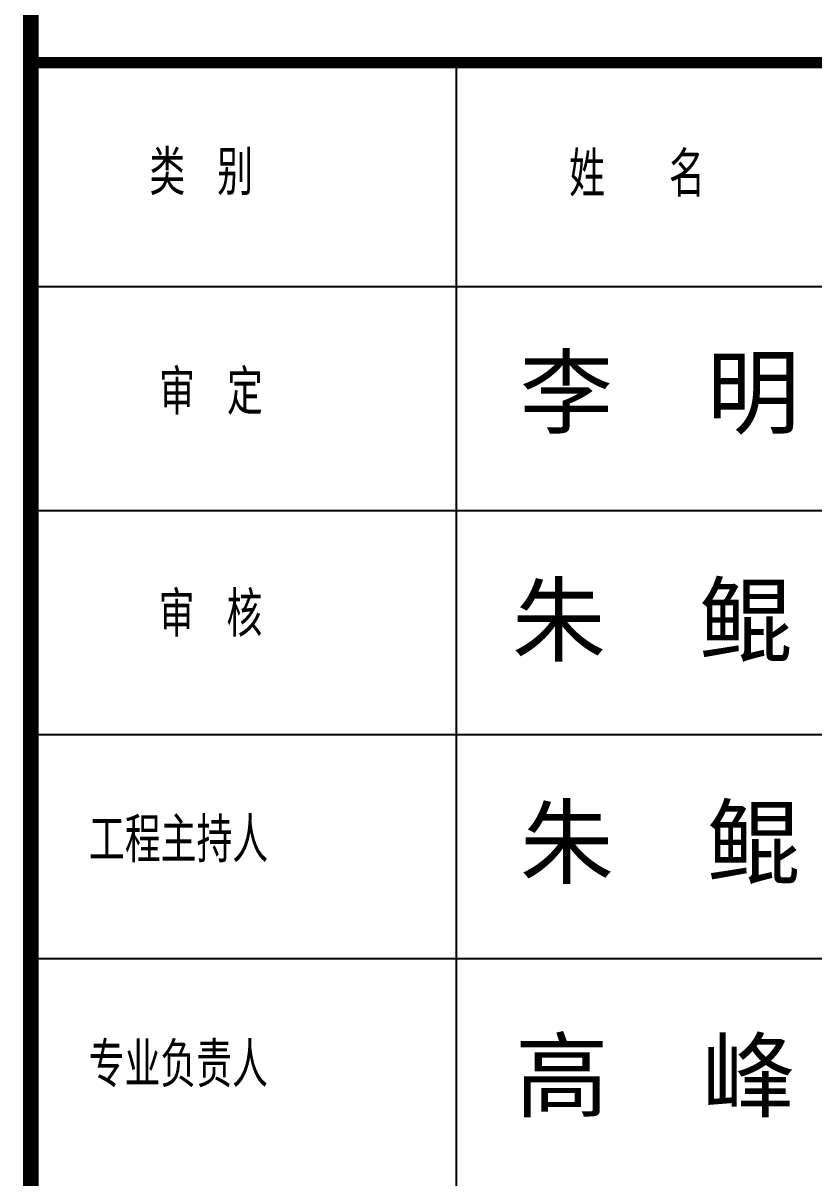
# Model space of a CAD drawing. Extents: x -21908402 to 2681150, y 103181 to 5079726.
# Drawn here: x 1506345 to 1508792, y 476558 to 480131 of the extents above; entities that cross this region are included whole.
import ezdxf

# ---------------------------------------------------------------- set-up
doc = ezdxf.new("R2010")
doc.units = 0
doc.header["$LTSCALE"] = 1000
for name, color, linetype in [('PP-PM-TK', 7, 'Continuous'), ('PUB_TEXT', 7, 'Continuous'), ('PUB_TITLE', 4, 'Continuous'), ('签名', 255, 'Continuous')]:
    doc.layers.add(name, color=color, linetype=linetype)
doc.styles.add('-黑体', font='simhei.ttf', dxfattribs={"width": 0.8})
doc.styles.add('TQ', font='txt.shx', dxfattribs={"width": 0.8, "bigfont": 'hztxt.shx'})

# ---------------------------------------------------------------- blocks, each defined once
blk = doc.blocks.new('GFDD')
at = {"layer": 'PP-PM-TK', "color": 4, "const_width": 105}
blk.add_lwpolyline([(1619746.2, 456797.5), (1619746.2, 370697.5)], dxfattribs=at)
at = {"layer": 'PUB_TITLE', "color": 4}
for p, q in [((1622596.1, 395093.6), (1622596.1, 405593.6)), ((1619746.2, 404093.6), (1627996.2, 404093.6)), ((1619746.2, 402593.6), (1627996.2, 402593.6)), ((1619746.2, 401093.6), (1627996.2, 401093.6)), ((1619746.2, 399593.6), (1627996.2, 399593.6))]:
    blk.add_line(p, q, dxfattribs=at)
at = {"layer": 'PUB_TITLE', "color": 4, "lineweight": 40, "const_width": 75}
blk.add_lwpolyline([(1619746.2, 405593.6), (1627996.2, 405593.6)], dxfattribs=at)
at = {"layer": 'PUB_TEXT', "color": 2, "char_height": 300, "width": 2519.746, "attachment_point": 1, "style": 'TQ'}
for s, insert in [('类 别', (1620539.2, 405007.1)), ('姓  名', (1623350.6, 404995.8)), ('审 定', (1620604.8, 403536.5)), ('审 核', (1620602, 402049.8)), ('工程主持人', (1620134.9, 400537.9)), ('专业负责人', (1620133.3, 399032))]:
    blk.add_mtext(s, dxfattribs=dict(at, insert=insert))
at = {"layer": '签名', "linetype": 'Continuous', "style": '-黑体'}
for s, p in [('李  明', (1623019, 403156.8)), ('朱  鲲', (1622968, 401631.4)), ('朱  鲲', (1623020.6, 400143.1)), ('高  峰', (1622988.4, 398580.8))]:
    blk.add_text(s, height=459, dxfattribs=at).set_placement(p)

msp = doc.modelspace()

# ---------------------------------------------------------------- block references
at = {"layer": 'PUB_TITLE', "xscale": 0.4620000000286382, "yscale": 0.4619999999958964, "zscale": 0.4620000000000001}
msp.add_blockref('GFDD', (758046.7, 292624.3), dxfattribs=at)

doc.saveas('drawing.dxf')
